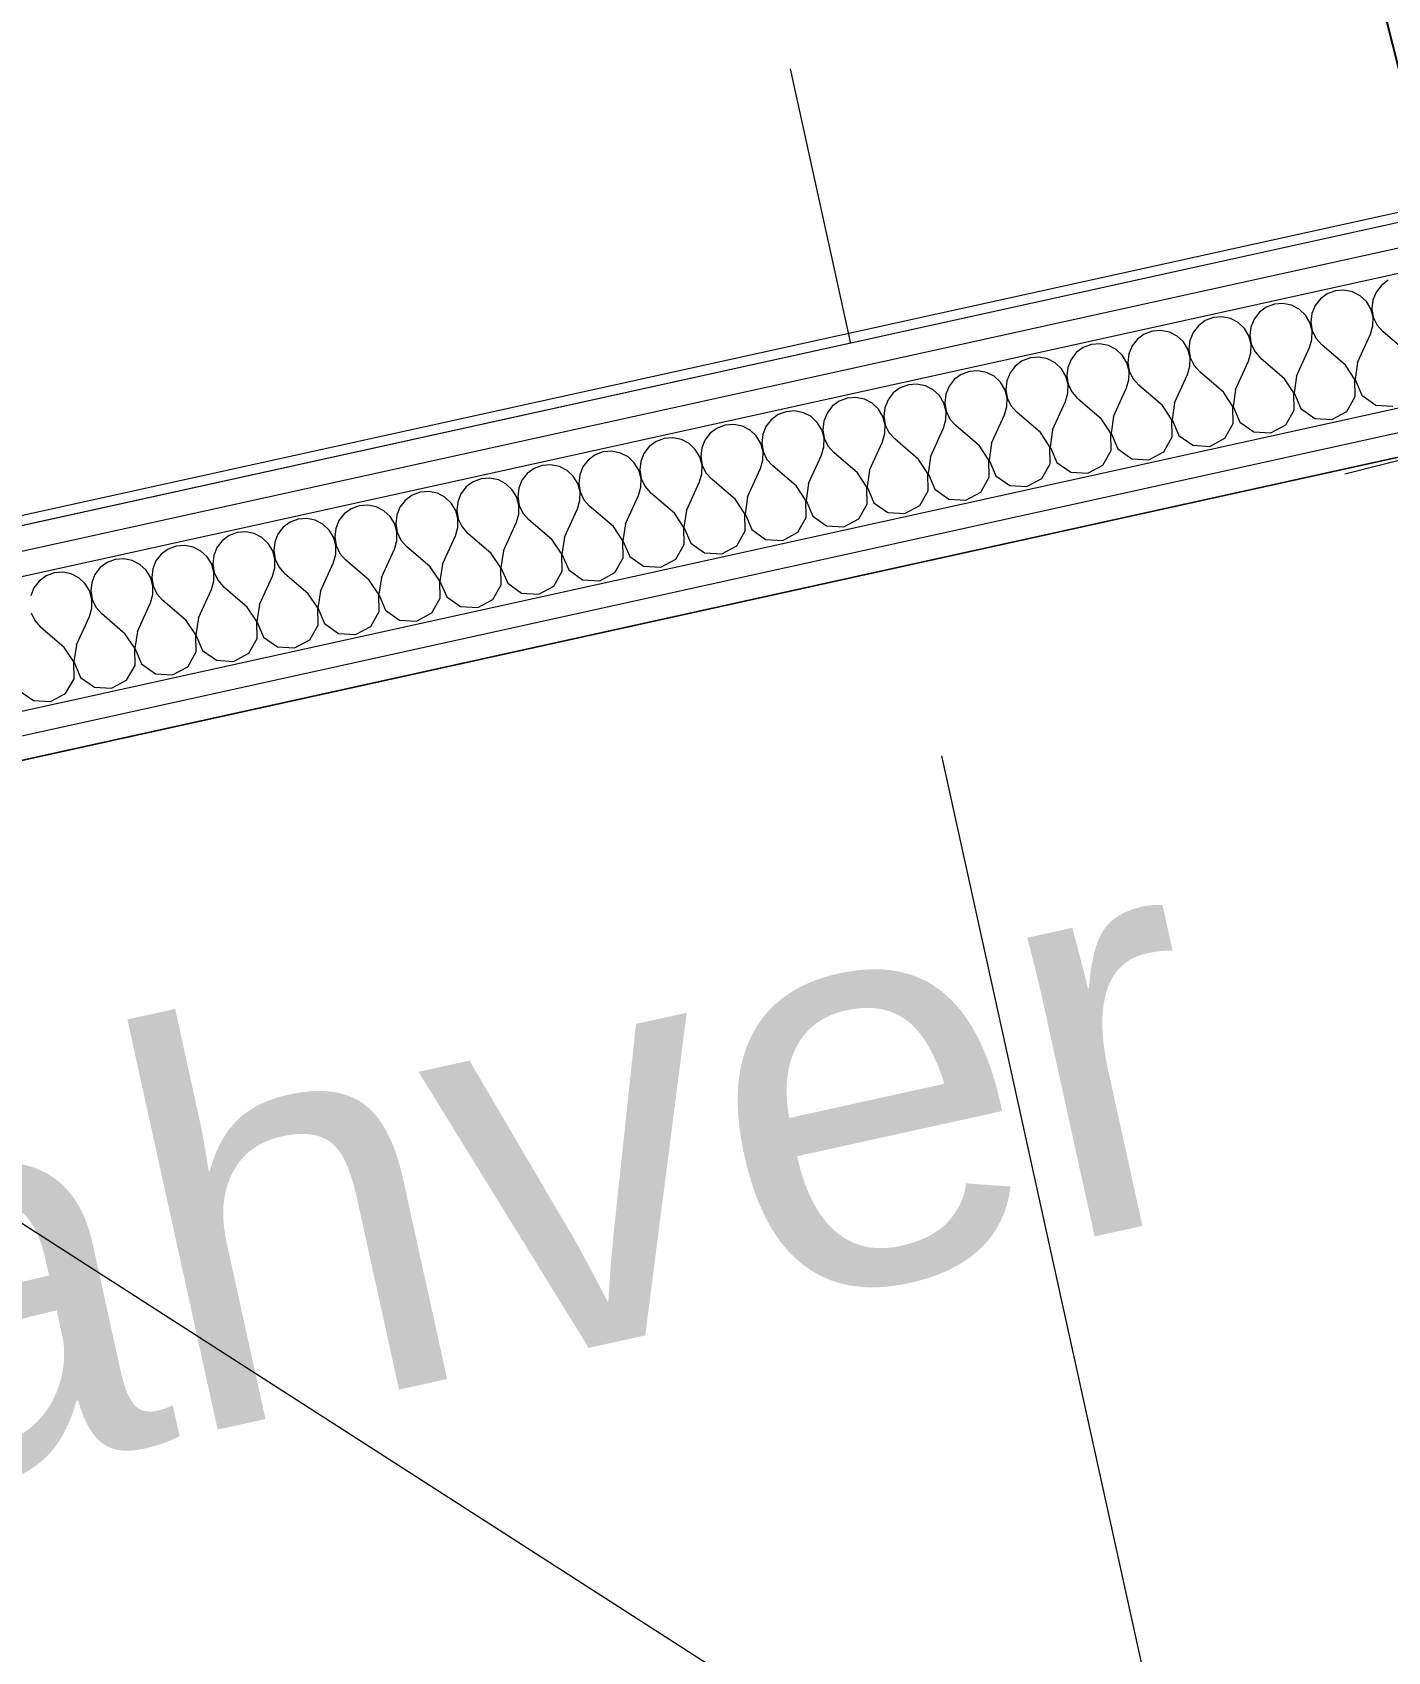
# Model space of a CAD drawing. Header units: millimetres. Extents: x 755110 to 820807, y -116979 to -66610.
# Drawn here: x 772146 to 772826, y -93137 to -92325 of the extents above; entities that cross this region are included whole.
import ezdxf

# ---------------------------------------------------------------- set-up
doc = ezdxf.new("R2010")
doc.units = ezdxf.units.MM
doc.header["$MEASUREMENT"] = 0
doc.linetypes.add('Double Dashed', pattern=[1093.611073, 529.166651, -211.666656, 141.111112, -211.666656])
for name, color, linetype, lineweight in [('New_Annotation - Label_Pen_No__1', 7, 'Continuous', 13), ('New_ARCHICAD Zone Stamps_Pen_No__1', 7, 'Continuous', 13), ('New_Dimensioning - General_Pen_No__1', 7, 'Continuous', 13), ('New_INT zoned_Pen_No__19', 255, 'Continuous', 0), ('New_Structural - Bearing_Pen_No__1', 7, 'Continuous', 13)]:
    doc.layers.add(name, color=color, linetype=linetype, lineweight=lineweight)
doc.layers.add('New_Dimensioning - General', color=7, linetype='Continuous')
doc.layers.add('New_Structural - Bearing', color=7, linetype='Continuous')
doc.layers.add('New_Structural - Grid_Pen_No__61', color=7, linetype='Continuous', lineweight=20, true_color=0x6a6a6a)
doc.styles.add('GENERATED_STYLE_1', font='')
doc.styles.get('GENERATED_STYLE_1').set_extended_font_data('Arial')
doc.dimstyles.new('GENERATED_STYLE__1', dxfattribs={"dimtxt": 200, "dimasz": 95, "dimexe": 0.18, "dimexo": 0.0625, "dimgap": 0, "dimtad": 1, "dimdec": 0, "dimzin": 0, "dimdsep": 46, "dimtxsty": 'GENERATED_STYLE_1', "dimblk": 'ARROWHEAD_2', "dimblk1": 'ARROWHEAD_2', "dimblk2": 'ARROWHEAD_2', "dimcen": 0.09, "dimse1": 1, "dimse2": 1, "dimclrd": 7, "dimclre": 7, "dimclrt": 7, "dimadec": 0, "dimazin": 0, "dimtfac": 1, "dimtdec": 4, "dimtmove": 0, "dimatfit": 3, "dimfxl": 0, "dimtolj": 1, "dimtzin": 0, "dimarcsym": 0})
doc.dimstyles.new('GENERATED_STYLE__3', dxfattribs={"dimtxt": 200, "dimasz": 228, "dimexe": 0.18, "dimexo": 40, "dimgap": 0, "dimtad": 1, "dimdec": 0, "dimzin": 0, "dimdsep": 46, "dimtxsty": 'GENERATED_STYLE_1', "dimblk": 'ARROWHEAD_5', "dimblk1": 'ARROWHEAD_5', "dimblk2": 'ARROWHEAD_5', "dimcen": 0.09, "dimclrd": 7, "dimclre": 7, "dimclrt": 7, "dimadec": 0, "dimazin": 0, "dimtfac": 1, "dimtdec": 4, "dimtmove": 0, "dimatfit": 3, "dimfxl": 0, "dimtolj": 1, "dimtzin": 0, "dimarcsym": 0})
doc.dimstyles.new('GENERATED_STYLE__5', dxfattribs={"dimtxt": 0.18, "dimasz": 152, "dimexe": 0.18, "dimexo": 0.0625, "dimgap": 0, "dimtad": 0, "dimtih": 1, "dimtoh": 1, "dimdec": 4, "dimzin": 0, "dimdsep": 46, "dimcen": 0.09, "dimadec": 0, "dimazin": 0, "dimtfac": 1, "dimtdec": 4, "dimtmove": 0, "dimatfit": 3, "dimldrblk": 'ARROWHEAD_0', "dimfxl": 0, "dimtolj": 1, "dimtzin": 0, "dimarcsym": 0})

# ---------------------------------------------------------------- blocks, each defined once
blk = doc.blocks.new('*X38')
at = {"layer": 'New_Structural - Bearing_Pen_No__1', "color": 7, "linetype": 'Continuous', "lineweight": 13}
for p, q in [((772822.83, -92451.55), (772820.17, -92454.96)), ((772826.32, -92448.99), (772822.83, -92451.55)), ((772769.17, -92460.97), (772765.12, -92462.47)), ((772773.48, -92460.63), (772769.17, -92460.97)), ((772777.72, -92461.48), (772773.48, -92460.63)), ((772781.56, -92463.46), (772777.72, -92461.48)), ((772789.57, -92461.7), (772787.95, -92465.7)), ((772792.23, -92458.29), (772789.57, -92461.7)), ((772795.72, -92455.73), (772792.23, -92458.29)), ((772799.77, -92454.23), (772795.72, -92455.73)), ((772804.08, -92453.89), (772799.77, -92454.23)), ((772808.32, -92454.74), (772804.08, -92453.89)), ((772812.16, -92456.72), (772808.32, -92454.74)), ((772815.32, -92459.67), (772812.16, -92456.72)), ((772817.55, -92463.38), (772815.32, -92459.67)), ((772818.55, -92458.96), (772818.08, -92463.26)), ((772820.17, -92454.96), (772818.55, -92458.96)), ((772734.52, -92469.21), (772731.03, -92471.76)), ((772738.57, -92467.71), (772734.52, -92469.21)), ((772742.88, -92467.37), (772738.57, -92467.71)), ((772747.12, -92468.22), (772742.88, -92467.37)), ((772750.96, -92470.2), (772747.12, -92468.22)), ((772758.97, -92468.43), (772757.35, -92472.44)), ((772761.63, -92465.02), (772758.97, -92468.43)), ((772765.12, -92462.47), (772761.63, -92465.02)), ((772784.72, -92466.41), (772781.56, -92463.46)), ((772786.95, -92470.12), (772784.72, -92466.41)), ((772787.95, -92465.7), (772787.48, -92470)), ((772787.48, -92470), (772788.2, -92474.26)), ((772818.68, -92467.55), (772817.55, -92463.38)), ((772818.08, -92463.26), (772818.8, -92467.52)), ((772818.63, -92471.87), (772818.68, -92467.55)), ((772818.8, -92467.52), (772820.66, -92471.42)), ((772703.92, -92475.95), (772700.43, -92478.5)), ((772707.97, -92474.45), (772703.92, -92475.95)), ((772712.28, -92474.11), (772707.97, -92474.45)), ((772716.52, -92474.96), (772712.28, -92474.11)), ((772720.36, -92476.94), (772716.52, -92474.96)), ((772723.52, -92479.89), (772720.36, -92476.94)), ((772728.37, -92475.17), (772726.75, -92479.18)), ((772731.03, -92471.76), (772728.37, -92475.17)), ((772754.12, -92473.15), (772750.96, -92470.2)), ((772756.35, -92476.85), (772754.12, -92473.15)), ((772757.48, -92481.03), (772756.35, -92476.85)), ((772757.35, -92472.44), (772756.88, -92476.74)), ((772756.88, -92476.74), (772757.6, -92481)), ((772788.08, -92474.29), (772786.95, -92470.12)), ((772788.03, -92478.61), (772788.08, -92474.29)), ((772788.2, -92474.26), (772790.06, -92478.16)), ((772790.06, -92478.16), (772792.92, -92481.41)), ((772810.92, -92490.28), (772817.4, -92476.01)), ((772817.4, -92476.01), (772818.63, -92471.87)), ((772820.66, -92471.42), (772823.52, -92474.67)), ((772835.4, -92484.88), (772823.52, -92474.67)), ((772669.83, -92485.24), (772667.17, -92488.65)), ((772673.32, -92482.69), (772669.83, -92485.24)), ((772677.37, -92481.19), (772673.32, -92482.69)), ((772681.68, -92480.85), (772677.37, -92481.19)), ((772685.92, -92481.7), (772681.68, -92480.85)), ((772689.76, -92483.68), (772685.92, -92481.7)), ((772692.92, -92486.63), (772689.76, -92483.68)), ((772696.15, -92485.92), (772695.68, -92490.22)), ((772697.77, -92481.91), (772696.15, -92485.92)), ((772700.43, -92478.5), (772697.77, -92481.91)), ((772725.75, -92483.59), (772723.52, -92479.89)), ((772726.88, -92487.76), (772725.75, -92483.59)), ((772726.75, -92479.18), (772726.28, -92483.48)), ((772726.28, -92483.48), (772727, -92487.74)), ((772756.2, -92489.49), (772757.43, -92485.35)), ((772757.43, -92485.35), (772757.48, -92481.03)), ((772757.6, -92481), (772759.46, -92484.9)), ((772759.46, -92484.9), (772762.32, -92488.14)), ((772780.32, -92497.01), (772786.8, -92482.75)), ((772786.8, -92482.75), (772788.03, -92478.61)), ((772804.8, -92491.62), (772792.92, -92481.41)), ((772620.48, -92494.33), (772616.17, -92494.66)), ((772624.72, -92495.18), (772620.48, -92494.33)), ((772639.23, -92491.98), (772636.57, -92495.39)), ((772642.72, -92489.43), (772639.23, -92491.98)), ((772646.77, -92487.92), (772642.72, -92489.43)), ((772651.08, -92487.59), (772646.77, -92487.92)), ((772655.32, -92488.44), (772651.08, -92487.59)), ((772659.16, -92490.42), (772655.32, -92488.44)), ((772662.32, -92493.37), (772659.16, -92490.42)), ((772664.55, -92497.07), (772662.32, -92493.37)), ((772665.55, -92492.66), (772665.08, -92496.95)), ((772667.17, -92488.65), (772665.55, -92492.66)), ((772695.15, -92490.33), (772692.92, -92486.63)), ((772696.28, -92494.5), (772695.15, -92490.33)), ((772695.68, -92490.22), (772696.4, -92494.48)), ((772725.6, -92496.23), (772726.83, -92492.09)), ((772726.83, -92492.09), (772726.88, -92487.76)), ((772727, -92487.74), (772728.86, -92491.64)), ((772728.86, -92491.64), (772731.72, -92494.88)), ((772749.72, -92503.75), (772756.2, -92489.49)), ((772774.2, -92498.36), (772762.32, -92488.14)), ((772809.51, -92498.77), (772804.8, -92491.62)), ((772810.92, -92490.28), (772809.64, -92498.74)), ((772585.57, -92501.4), (772581.52, -92502.91)), ((772589.88, -92501.06), (772585.57, -92501.4)), ((772594.12, -92501.92), (772589.88, -92501.06)), ((772597.96, -92503.89), (772594.12, -92501.92)), ((772605.97, -92502.13), (772604.35, -92506.14)), ((772608.63, -92498.72), (772605.97, -92502.13)), ((772612.12, -92496.17), (772608.63, -92498.72)), ((772616.17, -92494.66), (772612.12, -92496.17)), ((772628.56, -92497.15), (772624.72, -92495.18)), ((772631.72, -92500.11), (772628.56, -92497.15)), ((772633.95, -92503.81), (772631.72, -92500.11)), ((772634.95, -92499.4), (772634.48, -92503.69)), ((772636.57, -92495.39), (772634.95, -92499.4)), ((772665.68, -92501.24), (772664.55, -92497.07)), ((772665.08, -92496.95), (772665.8, -92501.22)), ((772665.63, -92505.57), (772665.68, -92501.24)), ((772665.8, -92501.22), (772667.66, -92505.12)), ((772695, -92502.97), (772696.23, -92498.83)), ((772696.23, -92498.83), (772696.28, -92494.5)), ((772696.4, -92494.48), (772698.26, -92498.38)), ((772698.26, -92498.38), (772701.12, -92501.62)), ((772713, -92511.84), (772701.12, -92501.62)), ((772719.12, -92510.49), (772725.6, -92496.23)), ((772743.6, -92505.1), (772731.72, -92494.88)), ((772778.91, -92505.51), (772774.2, -92498.36)), ((772780.32, -92497.01), (772779.04, -92505.48)), ((772809.77, -92507.33), (772809.51, -92498.77)), ((772809.64, -92498.74), (772813, -92506.62)), ((772550.92, -92509.65), (772547.43, -92512.2)), ((772554.97, -92508.14), (772550.92, -92509.65)), ((772559.28, -92507.8), (772554.97, -92508.14)), ((772563.52, -92508.66), (772559.28, -92507.8)), ((772567.36, -92510.63), (772563.52, -92508.66)), ((772570.52, -92513.59), (772567.36, -92510.63)), ((772575.37, -92508.87), (772573.75, -92512.87)), ((772578.03, -92505.46), (772575.37, -92508.87)), ((772581.52, -92502.91), (772578.03, -92505.46)), ((772601.12, -92506.85), (772597.96, -92503.89)), ((772603.35, -92510.55), (772601.12, -92506.85)), ((772604.48, -92514.72), (772603.35, -92510.55)), ((772604.35, -92506.14), (772603.88, -92510.43)), ((772603.88, -92510.43), (772604.6, -92514.69)), ((772635.08, -92507.98), (772633.95, -92503.81)), ((772634.48, -92503.69), (772635.2, -92507.95)), ((772635.03, -92512.3), (772635.08, -92507.98)), ((772635.2, -92507.95), (772637.06, -92511.86)), ((772657.92, -92523.97), (772664.4, -92509.71)), ((772664.4, -92509.71), (772665.63, -92505.57)), ((772667.66, -92505.12), (772670.52, -92508.36)), ((772682.4, -92518.58), (772670.52, -92508.36)), ((772688.52, -92517.23), (772695, -92502.97)), ((772719.12, -92510.49), (772717.84, -92518.96)), ((772748.31, -92512.25), (772743.6, -92505.1)), ((772749.72, -92503.75), (772748.44, -92512.22)), ((772779.17, -92514.07), (772778.91, -92505.51)), ((772779.04, -92505.48), (772782.4, -92513.36)), ((772805.49, -92514.74), (772809.77, -92507.33)), ((772813, -92506.62), (772820, -92511.55)), ((772520.32, -92516.38), (772516.83, -92518.94)), ((772524.37, -92514.88), (772520.32, -92516.38)), ((772528.68, -92514.54), (772524.37, -92514.88)), ((772532.92, -92515.39), (772528.68, -92514.54)), ((772536.76, -92517.37), (772532.92, -92515.39)), ((772539.92, -92520.32), (772536.76, -92517.37)), ((772544.77, -92515.61), (772543.15, -92519.61)), ((772547.43, -92512.2), (772544.77, -92515.61)), ((772572.75, -92517.29), (772570.52, -92513.59)), ((772573.88, -92521.46), (772572.75, -92517.29)), ((772573.75, -92512.87), (772573.28, -92517.17)), ((772573.28, -92517.17), (772574, -92521.43)), ((772604.43, -92519.04), (772604.48, -92514.72)), ((772604.6, -92514.69), (772606.46, -92518.6)), ((772606.46, -92518.6), (772609.32, -92521.84)), ((772627.32, -92530.71), (772633.8, -92516.45)), ((772633.8, -92516.45), (772635.03, -92512.3)), ((772637.06, -92511.86), (772639.92, -92515.1)), ((772651.8, -92525.32), (772639.92, -92515.1)), ((772687.11, -92525.73), (772682.4, -92518.58)), ((772688.52, -92517.23), (772687.24, -92525.7)), ((772717.71, -92518.99), (772713, -92511.84)), ((772748.57, -92520.81), (772748.31, -92512.25)), ((772748.44, -92512.22), (772751.8, -92520.09)), ((772774.89, -92521.48), (772779.17, -92514.07)), ((772782.4, -92513.36), (772789.4, -92518.29)), ((772789.4, -92518.29), (772797.95, -92518.8)), ((772797.95, -92518.8), (772805.49, -92514.74)), ((772820, -92511.55), (772828.55, -92512.06)), ((772486.23, -92525.68), (772483.57, -92529.09)), ((772489.72, -92523.12), (772486.23, -92525.68)), ((772493.77, -92521.62), (772489.72, -92523.12)), ((772498.08, -92521.28), (772493.77, -92521.62)), ((772502.32, -92522.13), (772498.08, -92521.28)), ((772506.16, -92524.11), (772502.32, -92522.13)), ((772509.32, -92527.06), (772506.16, -92524.11)), ((772512.55, -92526.35), (772512.08, -92530.65)), ((772514.17, -92522.35), (772512.55, -92526.35)), ((772516.83, -92518.94), (772514.17, -92522.35)), ((772542.15, -92524.03), (772539.92, -92520.32)), ((772543.28, -92528.2), (772542.15, -92524.03)), ((772543.15, -92519.61), (772542.68, -92523.91)), ((772542.68, -92523.91), (772543.4, -92528.17)), ((772572.6, -92529.93), (772573.83, -92525.78)), ((772573.83, -92525.78), (772573.88, -92521.46)), ((772574, -92521.43), (772575.86, -92525.33)), ((772575.86, -92525.33), (772578.72, -92528.58)), ((772596.72, -92537.45), (772603.2, -92523.19)), ((772603.2, -92523.19), (772604.43, -92519.04)), ((772621.2, -92532.06), (772609.32, -92521.84)), ((772656.51, -92532.46), (772651.8, -92525.32)), ((772657.92, -92523.97), (772656.64, -92532.44)), ((772687.37, -92534.28), (772687.11, -92525.73)), ((772687.24, -92525.7), (772690.6, -92533.57)), ((772717.97, -92527.54), (772717.71, -92518.99)), ((772717.84, -92518.96), (772721.2, -92526.83)), ((772721.2, -92526.83), (772728.2, -92531.76)), ((772744.29, -92528.22), (772748.57, -92520.81)), ((772751.8, -92520.09), (772758.8, -92525.02)), ((772758.8, -92525.02), (772767.35, -92525.54)), ((772767.35, -92525.54), (772774.89, -92521.48)), ((772436.88, -92534.76), (772432.57, -92535.1)), ((772441.12, -92535.61), (772436.88, -92534.76)), ((772455.63, -92532.42), (772452.97, -92535.82)), ((772459.12, -92529.86), (772455.63, -92532.42)), ((772463.17, -92528.36), (772459.12, -92529.86)), ((772467.48, -92528.02), (772463.17, -92528.36)), ((772471.72, -92528.87), (772467.48, -92528.02)), ((772475.56, -92530.85), (772471.72, -92528.87)), ((772478.72, -92533.8), (772475.56, -92530.85)), ((772480.95, -92537.51), (772478.72, -92533.8)), ((772481.95, -92533.09), (772481.48, -92537.39)), ((772483.57, -92529.09), (772481.95, -92533.09)), ((772511.55, -92530.77), (772509.32, -92527.06)), ((772512.68, -92534.94), (772511.55, -92530.77)), ((772512.08, -92530.65), (772512.8, -92534.91)), ((772512.63, -92539.26), (772512.68, -92534.94)), ((772512.8, -92534.91), (772514.66, -92538.81)), ((772542, -92536.67), (772543.23, -92532.52)), ((772543.23, -92532.52), (772543.28, -92528.2)), ((772543.4, -92528.17), (772545.26, -92532.07)), ((772545.26, -92532.07), (772548.12, -92535.32)), ((772566.12, -92544.19), (772572.6, -92529.93)), ((772590.6, -92538.8), (772578.72, -92528.58)), ((772625.91, -92539.2), (772621.2, -92532.06)), ((772627.32, -92530.71), (772626.04, -92539.18)), ((772656.77, -92541.02), (772656.51, -92532.46)), ((772656.64, -92532.44), (772660, -92540.31)), ((772683.09, -92541.7), (772687.37, -92534.28)), ((772690.6, -92533.57), (772697.6, -92538.5)), ((772706.15, -92539.02), (772713.69, -92534.96)), ((772713.69, -92534.96), (772717.97, -92527.54)), ((772728.2, -92531.76), (772736.75, -92532.28)), ((772736.75, -92532.28), (772744.29, -92528.22)), ((772401.97, -92541.84), (772397.92, -92543.34)), ((772406.28, -92541.5), (772401.97, -92541.84)), ((772410.52, -92542.35), (772406.28, -92541.5)), ((772414.36, -92544.33), (772410.52, -92542.35)), ((772422.37, -92542.56), (772420.75, -92546.57)), ((772425.03, -92539.15), (772422.37, -92542.56)), ((772428.52, -92536.6), (772425.03, -92539.15)), ((772432.57, -92535.1), (772428.52, -92536.6)), ((772444.96, -92537.59), (772441.12, -92535.61)), ((772448.12, -92540.54), (772444.96, -92537.59)), ((772450.35, -92544.24), (772448.12, -92540.54)), ((772451.35, -92539.83), (772450.88, -92544.13)), ((772452.97, -92535.82), (772451.35, -92539.83)), ((772482.08, -92541.68), (772480.95, -92537.51)), ((772481.48, -92537.39), (772482.2, -92541.65)), ((772482.03, -92546), (772482.08, -92541.68)), ((772482.2, -92541.65), (772484.06, -92545.55)), ((772511.4, -92543.4), (772512.63, -92539.26)), ((772514.66, -92538.81), (772517.52, -92542.06)), ((772529.4, -92552.27), (772517.52, -92542.06)), ((772535.52, -92550.93), (772542, -92536.67)), ((772560, -92545.54), (772548.12, -92535.32)), ((772595.31, -92545.94), (772590.6, -92538.8)), ((772596.72, -92537.45), (772595.44, -92545.92)), ((772626.17, -92547.76), (772625.91, -92539.2)), ((772626.04, -92539.18), (772629.4, -92547.05)), ((772652.49, -92548.44), (772656.77, -92541.02)), ((772660, -92540.31), (772667, -92545.24)), ((772675.55, -92545.76), (772683.09, -92541.7)), ((772697.6, -92538.5), (772706.15, -92539.02)), ((772367.32, -92550.08), (772363.83, -92552.63)), ((772371.37, -92548.58), (772367.32, -92550.08)), ((772375.68, -92548.24), (772371.37, -92548.58)), ((772379.92, -92549.09), (772375.68, -92548.24)), ((772383.76, -92551.07), (772379.92, -92549.09)), ((772386.92, -92554.02), (772383.76, -92551.07)), ((772391.77, -92549.3), (772390.15, -92553.31)), ((772394.43, -92545.89), (772391.77, -92549.3)), ((772397.92, -92543.34), (772394.43, -92545.89)), ((772417.52, -92547.28), (772414.36, -92544.33)), ((772419.75, -92550.98), (772417.52, -92547.28)), ((772420.88, -92555.16), (772419.75, -92550.98)), ((772420.75, -92546.57), (772420.28, -92550.87)), ((772420.28, -92550.87), (772421, -92555.13)), ((772451.48, -92548.42), (772450.35, -92544.24)), ((772450.88, -92544.13), (772451.6, -92548.39)), ((772451.43, -92552.74), (772451.48, -92548.42)), ((772451.6, -92548.39), (772453.46, -92552.29)), ((772474.32, -92564.41), (772480.8, -92550.14)), ((772480.8, -92550.14), (772482.03, -92546)), ((772484.06, -92545.55), (772486.92, -92548.8)), ((772498.8, -92559.01), (772486.92, -92548.8)), ((772504.92, -92557.67), (772511.4, -92543.4)), ((772535.52, -92550.93), (772534.24, -92559.39)), ((772564.71, -92552.68), (772560, -92545.54)), ((772566.12, -92544.19), (772564.84, -92552.65)), ((772595.57, -92554.5), (772595.31, -92545.94)), ((772595.44, -92545.92), (772598.8, -92553.79)), ((772621.89, -92555.18), (772626.17, -92547.76)), ((772629.4, -92547.05), (772636.4, -92551.98)), ((772644.95, -92552.49), (772652.49, -92548.44)), ((772667, -92545.24), (772675.55, -92545.76)), ((772333.23, -92559.37), (772330.57, -92562.78)), ((772336.72, -92556.82), (772333.23, -92559.37)), ((772340.77, -92555.32), (772336.72, -92556.82)), ((772345.08, -92554.98), (772340.77, -92555.32)), ((772349.32, -92555.83), (772345.08, -92554.98)), ((772353.16, -92557.81), (772349.32, -92555.83)), ((772356.32, -92560.76), (772353.16, -92557.81)), ((772361.17, -92556.04), (772359.55, -92560.05)), ((772363.83, -92552.63), (772361.17, -92556.04)), ((772389.15, -92557.72), (772386.92, -92554.02)), ((772390.28, -92561.89), (772389.15, -92557.72)), ((772390.15, -92553.31), (772389.68, -92557.61)), ((772389.68, -92557.61), (772390.4, -92561.87)), ((772420.83, -92559.48), (772420.88, -92555.16)), ((772421, -92555.13), (772422.86, -92559.03)), ((772422.86, -92559.03), (772425.72, -92562.27)), ((772443.72, -92571.14), (772450.2, -92556.88)), ((772450.2, -92556.88), (772451.43, -92552.74)), ((772453.46, -92552.29), (772456.32, -92555.53)), ((772468.2, -92565.75), (772456.32, -92555.53)), ((772503.51, -92566.16), (772498.8, -92559.01)), ((772504.92, -92557.67), (772503.64, -92566.13)), ((772534.11, -92559.42), (772529.4, -92552.27)), ((772534.24, -92559.39), (772537.6, -92567.27)), ((772564.97, -92561.24), (772564.71, -92552.68)), ((772564.84, -92552.65), (772568.2, -92560.53)), ((772591.29, -92561.92), (772595.57, -92554.5)), ((772598.8, -92553.79), (772605.8, -92558.72)), ((772605.8, -92558.72), (772614.35, -92559.23)), ((772614.35, -92559.23), (772621.89, -92555.18)), ((772636.4, -92551.98), (772644.95, -92552.49)), ((772302.63, -92566.11), (772299.97, -92569.52)), ((772306.12, -92563.56), (772302.63, -92566.11)), ((772310.17, -92562.05), (772306.12, -92563.56)), ((772314.48, -92561.72), (772310.17, -92562.05)), ((772318.71, -92562.57), (772314.48, -92561.72)), ((772322.56, -92564.55), (772318.71, -92562.57)), ((772325.72, -92567.5), (772322.56, -92564.55)), ((772327.95, -92571.2), (772325.72, -92567.5)), ((772328.95, -92566.79), (772328.48, -92571.08)), ((772330.57, -92562.78), (772328.95, -92566.79)), ((772358.55, -92564.46), (772356.32, -92560.76)), ((772359.68, -92568.63), (772358.55, -92564.46)), ((772359.55, -92560.05), (772359.08, -92564.34)), ((772359.08, -92564.34), (772359.8, -92568.61)), ((772389, -92570.36), (772390.23, -92566.22)), ((772390.23, -92566.22), (772390.28, -92561.89)), ((772390.4, -92561.87), (772392.26, -92565.77)), ((772392.26, -92565.77), (772395.12, -92569.01)), ((772413.12, -92577.88), (772419.6, -92563.62)), ((772419.6, -92563.62), (772420.83, -92559.48)), ((772437.6, -92572.49), (772425.72, -92562.27)), ((772472.91, -92572.9), (772468.2, -92565.75)), ((772474.32, -92564.41), (772473.04, -92572.87)), ((772503.77, -92574.72), (772503.51, -92566.16)), ((772503.64, -92566.13), (772507, -92574.01)), ((772534.37, -92567.98), (772534.11, -92559.42)), ((772537.6, -92567.27), (772544.6, -92572.2)), ((772560.69, -92568.66), (772564.97, -92561.24)), ((772568.2, -92560.53), (772575.2, -92565.46)), ((772575.2, -92565.46), (772583.75, -92565.97)), ((772583.75, -92565.97), (772591.29, -92561.92)), ((772248.97, -92575.53), (772244.92, -92577.04)), ((772253.28, -92575.19), (772248.97, -92575.53)), ((772257.51, -92576.05), (772253.28, -92575.19)), ((772272.03, -92572.85), (772269.37, -92576.26)), ((772275.52, -92570.3), (772272.03, -92572.85)), ((772279.57, -92568.79), (772275.52, -92570.3)), ((772283.88, -92568.46), (772279.57, -92568.79)), ((772288.11, -92569.31), (772283.88, -92568.46)), ((772291.96, -92571.28), (772288.11, -92569.31)), ((772295.12, -92574.24), (772291.96, -92571.28)), ((772297.35, -92577.94), (772295.12, -92574.24)), ((772298.35, -92573.53), (772297.88, -92577.82)), ((772299.97, -92569.52), (772298.35, -92573.53)), ((772329.08, -92575.37), (772327.95, -92571.2)), ((772328.48, -92571.08), (772329.2, -92575.35)), ((772329.03, -92579.69), (772329.08, -92575.37)), ((772329.2, -92575.35), (772331.06, -92579.25)), ((772358.4, -92577.1), (772359.63, -92572.96)), ((772359.63, -92572.96), (772359.68, -92568.63)), ((772359.8, -92568.61), (772361.66, -92572.51)), ((772361.66, -92572.51), (772364.52, -92575.75)), ((772382.52, -92584.62), (772389, -92570.36)), ((772407, -92579.23), (772395.12, -92569.01)), ((772442.31, -92579.64), (772437.6, -92572.49)), ((772443.72, -92571.14), (772442.44, -92579.61)), ((772473.17, -92581.46), (772472.91, -92572.9)), ((772473.04, -92572.87), (772476.4, -92580.75)), ((772499.49, -92582.13), (772503.77, -92574.72)), ((772507, -92574.01), (772514, -92578.94)), ((772522.55, -92579.45), (772530.09, -92575.39)), ((772530.09, -92575.39), (772534.37, -92567.98)), ((772544.6, -92572.2), (772553.15, -92572.71)), ((772553.15, -92572.71), (772560.69, -92568.66)), ((772218.37, -92582.27), (772214.32, -92583.77)), ((772222.68, -92581.93), (772218.37, -92582.27)), ((772226.91, -92582.79), (772222.68, -92581.93)), ((772230.76, -92584.76), (772226.91, -92582.79)), ((772238.77, -92583), (772237.15, -92587)), ((772241.43, -92579.59), (772238.77, -92583)), ((772244.92, -92577.04), (772241.43, -92579.59)), ((772261.36, -92578.02), (772257.51, -92576.05)), ((772264.52, -92580.98), (772261.36, -92578.02)), ((772266.75, -92584.68), (772264.52, -92580.98)), ((772267.75, -92580.26), (772267.28, -92584.56)), ((772269.37, -92576.26), (772267.75, -92580.26)), ((772298.48, -92582.11), (772297.35, -92577.94)), ((772297.88, -92577.82), (772298.6, -92582.08)), ((772298.43, -92586.43), (772298.48, -92582.11)), ((772298.6, -92582.08), (772300.46, -92585.99)), ((772327.8, -92583.84), (772329.03, -92579.69)), ((772331.06, -92579.25), (772333.92, -92582.49)), ((772345.79, -92592.71), (772333.92, -92582.49)), ((772351.91, -92591.36), (772358.4, -92577.1)), ((772376.4, -92585.97), (772364.52, -92575.75)), ((772411.71, -92586.38), (772407, -92579.23)), ((772413.12, -92577.88), (772411.84, -92586.35)), ((772442.57, -92588.2), (772442.31, -92579.64)), ((772442.44, -92579.61), (772445.8, -92587.48)), ((772468.89, -92588.87), (772473.17, -92581.46)), ((772476.4, -92580.75), (772483.4, -92585.68)), ((772491.95, -92586.19), (772499.49, -92582.13)), ((772514, -92578.94), (772522.55, -92579.45)), ((772183.72, -92590.51), (772180.23, -92593.07)), ((772187.77, -92589.01), (772183.72, -92590.51)), ((772192.08, -92588.67), (772187.77, -92589.01)), ((772196.31, -92589.52), (772192.08, -92588.67)), ((772200.16, -92591.5), (772196.31, -92589.52)), ((772203.32, -92594.45), (772200.16, -92591.5)), ((772208.17, -92589.74), (772206.55, -92593.74)), ((772210.83, -92586.33), (772208.17, -92589.74)), ((772214.32, -92583.77), (772210.83, -92586.33)), ((772233.92, -92587.72), (772230.76, -92584.76)), ((772236.15, -92591.42), (772233.92, -92587.72)), ((772237.28, -92595.59), (772236.15, -92591.42)), ((772237.15, -92587), (772236.68, -92591.3)), ((772236.68, -92591.3), (772237.4, -92595.56)), ((772267.88, -92588.85), (772266.75, -92584.68)), ((772267.28, -92584.56), (772268, -92588.82)), ((772267.83, -92593.17), (772267.88, -92588.85)), ((772268, -92588.82), (772269.86, -92592.72)), ((772290.71, -92604.84), (772297.2, -92590.58)), ((772297.2, -92590.58), (772298.43, -92586.43)), ((772300.46, -92585.99), (772303.32, -92589.23)), ((772315.19, -92599.45), (772303.32, -92589.23)), ((772321.31, -92598.1), (772327.8, -92583.84)), ((772351.91, -92591.36), (772350.64, -92599.83)), ((772381.11, -92593.12), (772376.4, -92585.97)), ((772382.52, -92584.62), (772381.24, -92593.09)), ((772411.97, -92594.94), (772411.71, -92586.38)), ((772411.84, -92586.35), (772415.2, -92594.22)), ((772438.29, -92595.61), (772442.57, -92588.2)), ((772445.8, -92587.48), (772452.8, -92592.42)), ((772461.35, -92592.93), (772468.89, -92588.87)), ((772483.4, -92585.68), (772491.95, -92586.19)), ((772149.63, -92599.81), (772146.97, -92603.22)), ((772153.12, -92597.25), (772149.63, -92599.81)), ((772157.17, -92595.75), (772153.12, -92597.25)), ((772161.48, -92595.41), (772157.17, -92595.75)), ((772165.71, -92596.26), (772161.48, -92595.41)), ((772169.56, -92598.24), (772165.71, -92596.26)), ((772172.72, -92601.19), (772169.56, -92598.24)), ((772177.57, -92596.48), (772175.95, -92600.48)), ((772180.23, -92593.07), (772177.57, -92596.48)), ((772205.55, -92598.16), (772203.32, -92594.45)), ((772206.68, -92602.33), (772205.55, -92598.16)), ((772206.55, -92593.74), (772206.08, -92598.04)), ((772206.08, -92598.04), (772206.8, -92602.3)), ((772236, -92604.06), (772237.23, -92599.91)), ((772237.23, -92599.91), (772237.28, -92595.59)), ((772237.4, -92595.56), (772239.26, -92599.46)), ((772239.26, -92599.46), (772242.12, -92602.71)), ((772260.11, -92611.58), (772266.6, -92597.32)), ((772266.6, -92597.32), (772267.83, -92593.17)), ((772269.86, -92592.72), (772272.72, -92595.97)), ((772284.59, -92606.19), (772272.72, -92595.97)), ((772319.91, -92606.59), (772315.19, -92599.45)), ((772321.31, -92598.1), (772320.04, -92606.57)), ((772350.51, -92599.86), (772345.79, -92592.71)), ((772350.77, -92608.41), (772350.51, -92599.86)), ((772350.64, -92599.83), (772354, -92607.7)), ((772381.37, -92601.67), (772381.11, -92593.12)), ((772381.24, -92593.09), (772384.6, -92600.96)), ((772407.69, -92602.35), (772411.97, -92594.94)), ((772415.2, -92594.22), (772422.2, -92599.15)), ((772422.2, -92599.15), (772430.75, -92599.67)), ((772430.75, -92599.67), (772438.29, -92595.61)), ((772452.8, -92592.42), (772461.35, -92592.93)), ((772146.97, -92603.22), (772145.35, -92607.22)), ((772174.95, -92604.9), (772172.72, -92601.19)), ((772176.08, -92609.07), (772174.95, -92604.9)), ((772175.95, -92600.48), (772175.48, -92604.78)), ((772175.48, -92604.78), (772176.2, -92609.04)), ((772205.4, -92610.8), (772206.63, -92606.65)), ((772206.63, -92606.65), (772206.68, -92602.33)), ((772206.8, -92602.3), (772208.66, -92606.2)), ((772208.66, -92606.2), (772211.52, -92609.45)), ((772229.51, -92618.32), (772236, -92604.06)), ((772253.99, -92612.93), (772242.12, -92602.71)), ((772289.31, -92613.33), (772284.59, -92606.19)), ((772290.71, -92604.84), (772289.44, -92613.31)), ((772320.17, -92615.15), (772319.91, -92606.59)), ((772320.04, -92606.57), (772323.4, -92614.44)), ((772354, -92607.7), (772361, -92612.63)), ((772377.09, -92609.09), (772381.37, -92601.67)), ((772384.6, -92600.96), (772391.6, -92605.89)), ((772391.6, -92605.89), (772400.15, -92606.41)), ((772400.15, -92606.41), (772407.69, -92602.35)), ((772145.6, -92615.78), (772147.46, -92619.68)), ((772174.8, -92617.53), (772176.03, -92613.39)), ((772176.03, -92613.39), (772176.08, -92609.07)), ((772176.2, -92609.04), (772178.06, -92612.94)), ((772178.06, -92612.94), (772180.92, -92616.19)), ((772192.79, -92626.4), (772180.92, -92616.19)), ((772198.91, -92625.06), (772205.4, -92610.8)), ((772223.39, -92619.67), (772211.52, -92609.45)), ((772258.71, -92620.07), (772253.99, -92612.93)), ((772260.11, -92611.58), (772258.84, -92620.05)), ((772289.57, -92621.89), (772289.31, -92613.33)), ((772289.44, -92613.31), (772292.8, -92621.18)), ((772315.89, -92622.57), (772320.17, -92615.15)), ((772323.4, -92614.44), (772330.4, -92619.37)), ((772338.95, -92619.89), (772346.49, -92615.83)), ((772346.49, -92615.83), (772350.77, -92608.41)), ((772361, -92612.63), (772369.55, -92613.15)), ((772369.55, -92613.15), (772377.09, -92609.09)), ((772147.46, -92619.68), (772150.32, -92622.93)), ((772162.19, -92633.14), (772150.32, -92622.93)), ((772168.31, -92631.8), (772174.8, -92617.53)), ((772228.11, -92626.81), (772223.39, -92619.67)), ((772229.51, -92618.32), (772228.24, -92626.78)), ((772258.97, -92628.63), (772258.71, -92620.07)), ((772258.84, -92620.05), (772262.2, -92627.92)), ((772285.29, -92629.31), (772289.57, -92621.89)), ((772292.8, -92621.18), (772299.8, -92626.11)), ((772308.35, -92626.62), (772315.89, -92622.57)), ((772330.4, -92619.37), (772338.95, -92619.89)), ((772168.31, -92631.8), (772167.04, -92640.26)), ((772197.51, -92633.55), (772192.79, -92626.4)), ((772198.91, -92625.06), (772197.64, -92633.52)), ((772228.37, -92635.37), (772228.11, -92626.81)), ((772228.24, -92626.78), (772231.6, -92634.66)), ((772254.69, -92636.05), (772258.97, -92628.63)), ((772262.2, -92627.92), (772269.2, -92632.85)), ((772277.75, -92633.36), (772285.29, -92629.31)), ((772299.8, -92626.11), (772308.35, -92626.62)), ((772166.91, -92640.29), (772162.19, -92633.14)), ((772167.17, -92648.85), (772166.91, -92640.29)), ((772167.04, -92640.26), (772170.4, -92648.14)), ((772197.77, -92642.11), (772197.51, -92633.55)), ((772197.64, -92633.52), (772201, -92641.4)), ((772224.09, -92642.78), (772228.37, -92635.37)), ((772231.6, -92634.66), (772238.6, -92639.59)), ((772238.6, -92639.59), (772247.15, -92640.1)), ((772247.15, -92640.1), (772254.69, -92636.05)), ((772269.2, -92632.85), (772277.75, -92633.36)), ((772170.4, -92648.14), (772177.4, -92653.07)), ((772193.49, -92649.52), (772197.77, -92642.11)), ((772201, -92641.4), (772208, -92646.33)), ((772208, -92646.33), (772216.55, -92646.84)), ((772216.55, -92646.84), (772224.09, -92642.78)), ((772139.8, -92654.88), (772146.8, -92659.81)), ((772155.35, -92660.32), (772162.89, -92656.26)), ((772162.89, -92656.26), (772167.17, -92648.85)), ((772177.4, -92653.07), (772185.95, -92653.58)), ((772185.95, -92653.58), (772193.49, -92649.52)), ((772146.8, -92659.81), (772155.35, -92660.32))]:
    blk.add_line(p, q, dxfattribs=at)
blk = doc.blocks.new('*D153')
at = {"layer": 'New_Dimensioning - General_Pen_No__1', "color": 7, "linetype": 'Continuous', "lineweight": 13}
for p, q in [((780487.23, -98283.87), (783351.92, -93825.05)), ((780454.15, -98219.73), (780520.31, -98348.01)), ((780566.11, -98334.55), (780408.36, -98233.2)), ((780228.86, -98686.03), (780487.23, -98283.87)), ((780195.78, -98621.88), (780261.94, -98750.17)), ((780307.73, -98736.7), (780149.98, -98635.35)), ((780195.82, -98737.45), (780228.86, -98686.03))]:
    blk.add_line(p, q, dxfattribs=at)
at = {"layer": 'New_Dimensioning - General_Pen_No__1', "color": 7, "lineweight": 13, "insert": (779929.57, -99077.87), "char_height": 200, "attachment_point": 7, "rotation": 57.28022, "style": 'GENERATED_STYLE_1'}
blk.add_mtext('\\A1;{\\pql;\\fArial|b0|i0|c0|p34;478}', dxfattribs=at)
blk = doc.blocks.new('ARROWHEAD_2')
at = {"color": 0, "linetype": 'Continuous', "lineweight": 0}
for p, q in [((-0.3781, -0.655), (0.3781, 0.655)), ((0, 0), (-1, 0))]:
    blk.add_line(p, q, dxfattribs=at)
blk = doc.blocks.new('*D154')
at = {"layer": 'New_Dimensioning - General_Pen_No__1', "color": 7, "linetype": 'Continuous', "lineweight": 13}
for p, q in [((783318.84, -93760.91), (783385, -93889.19)), ((780487.23, -98283.87), (783351.92, -93825.05)), ((780454.15, -98219.73), (780520.31, -98348.01))]:
    blk.add_line(p, q, dxfattribs=at)
at = {"layer": 'New_Dimensioning - General_Pen_No__1', "color": 7, "lineweight": 13, "char_height": 200, "attachment_point": 7, "rotation": 57.28022, "style": 'GENERATED_STYLE_1'}
for s, insert in [('\\A1;{\\pql;\\fArial|b0|i0|c0|p34;478}', (783052.63, -94216.89)), ('\\A1;{\\pql;\\fArial|b0|i0|c0|p34;5\xa0300}', (781701.09, -96320.52))]:
    blk.add_mtext(s, dxfattribs=dict(at, insert=insert))
blk = doc.blocks.new('*D155')
at = {"layer": 'New_Dimensioning - General_Pen_No__1', "color": 7, "linetype": 'Continuous', "lineweight": 13}
for p, q in [((783643.36, -93487.05), (783577.21, -93358.77)), ((783610.28, -93422.91), (783643.32, -93371.48)), ((783689.16, -93473.59), (783531.41, -93372.24)), ((783351.92, -93825.05), (783610.28, -93422.91)), ((783318.84, -93760.91), (783385, -93889.19)), ((783430.79, -93875.72), (783273.05, -93774.37)), ((780487.23, -98283.87), (783351.92, -93825.05))]:
    blk.add_line(p, q, dxfattribs=at)
blk = doc.blocks.new('*D203')
at = {"layer": 'New_Dimensioning - General_Pen_No__1', "color": 7, "linetype": 'Continuous', "lineweight": 13}
for p, q in [((762448.89, -94363.8), (762435.74, -94304.1)), ((762540.44, -94343.63), (762357.33, -94383.96)), ((762517.69, -94385.59), (762380.09, -94342)), ((765181.37, -106771.16), (762448.89, -94363.8)), ((765272.92, -106751), (765089.81, -106791.32)), ((765112.57, -106749.36), (765250.17, -106792.96)), ((766481.08, -112672.74), (765181.37, -106771.16))]:
    blk.add_line(p, q, dxfattribs=at)
at = {"layer": 'New_Dimensioning - General_Pen_No__1', "color": 7, "lineweight": 13, "insert": (763865.93, -100984.13), "char_height": 200, "attachment_point": 7, "rotation": 102.42002, "style": 'GENERATED_STYLE_1'}
blk.add_mtext('\\A1;{\\pql;\\fArial|b0|i0|c0|p34;12\xa0705}', dxfattribs=at)
blk = doc.blocks.new('*D304')
at = {"layer": 'New_Dimensioning - General_Pen_No__1', "linetype": 'Continuous', "lineweight": 13}
for points in [[(767939.69, -90222.08), (767768.84, -90390.54), (767875.96, -90453.4)], [(770969.78, -94573.69), (770730.72, -94553.22), (770752.51, -94675.49)]]:
    blk.add_hatch(color=7, dxfattribs=at).paths.add_polyline_path(points)
at = {"layer": 'New_Dimensioning - General_Pen_No__1', "color": 7, "linetype": 'Continuous', "lineweight": 13}
for p, q in [((767939.69, -90222.08), (767768.84, -90390.54)), ((767939.69, -90222.08), (767875.96, -90453.4)), ((767875.96, -90453.4), (767768.84, -90390.54)), ((770969.78, -94573.69), (770730.72, -94553.22)), ((770752.51, -94675.49), (770730.72, -94553.22)), ((770969.78, -94573.69), (770752.51, -94675.49))]:
    blk.add_line(p, q, dxfattribs=at)
blk.add_arc((770352.88, -91772.5), 2868.32, 151.91094, 277.78926, dxfattribs=at)
at = {"layer": 'New_Dimensioning - General_Pen_No__1', "color": 7, "lineweight": 13, "insert": (767297.95, -93684.25), "char_height": 200, "attachment_point": 7, "rotation": 12.42002, "style": 'GENERATED_STYLE_1'}
blk.add_mtext('\\A1;{\\pql;\\fArial|b0|i0|c0|p34;135°}', dxfattribs=at)
blk = doc.blocks.new('ARROWHEAD_5')
at = {"linetype": 'Continuous', "lineweight": 0}
blk.add_hatch(color=0, dxfattribs=at).paths.add_polyline_path([(-1, 0.2679), (0, 0), (-1, -0.2679)])
at = {"color": 0, "linetype": 'Continuous', "lineweight": 0}
blk.add_line((0, 0), (-1, 0), dxfattribs=at)
blk = doc.blocks.new('ARROWHEAD_0')
at = {"color": 0, "linetype": 'Continuous', "lineweight": 0}
for p, q in [((0, -0.5), (0, 0.5)), ((0, 0), (-1, 0))]:
    blk.add_line(p, q, dxfattribs=at)

msp = doc.modelspace()

# ---------------------------------------------------------------- linework, layer by layer
at = {"layer": 'New_INT zoned_Pen_No__19', "color": 255, "linetype": 'Continuous', "lineweight": 0, "flags": 128}
for points in [[(771912.53, -90295.92), (771797.76, -90474.55), (771966.02, -90582.66), (770958.31, -92161.48), (770956.89, -92160.57), (770570.72, -92761.64), (770602.45, -92905.72), (773200.19, -92333.62), (772888.83, -90919.81)], [(773226, -92450.81), (770628.26, -93022.91), (770907.86, -94292.49), (771041.2, -94897.98), (772063.48, -94672.84), (771912.92, -93989.23), (773488.4, -93642.26)]]:
    msp.add_lwpolyline(points, close=True, dxfattribs=at)
at = {"layer": 'New_Structural - Bearing_Pen_No__1', "color": 7, "linetype": 'Continuous', "lineweight": 13}
for p, q in [((773201.29, -92338.6), (771580.14, -92695.63)), ((773203.98, -92350.81), (771582.83, -92707.83)), ((773206.67, -92363.01), (771585.52, -92720.04)), ((771599.67, -92784.3), (773220.82, -92427.27)), ((771602.25, -92796.02), (773223.4, -92438.99)), ((771604.83, -92807.74), (773225.98, -92450.71))]:
    msp.add_line(p, q, dxfattribs=at)
at = {"layer": 'New_Structural - Bearing_Pen_No__1', "color": 7, "linetype": 'Continuous', "lineweight": 13, "flags": 128}
for points in [[(773201.27, -92338.5), (771580.12, -92695.53)], [(771604.85, -92807.84), (773226, -92450.81)]]:
    msp.add_lwpolyline(points, dxfattribs=at)
at = {"layer": 'New_Structural - Grid_Pen_No__61', "color": 251, "linetype": 'Double Dashed', "lineweight": 20, "true_color": 0x6a6a6a}
for p, q in [((758305.03, -84032.61), (780441.46, -98254.77)), ((776949.9, -112428.55), (770846.15, -84713.3))]:
    msp.add_line(p, q, dxfattribs=at)

# ---------------------------------------------------------------- block references
at = {"layer": 'New_Structural - Bearing', "color": 7, "lineweight": 35}
msp.add_blockref('*X38', (0, 0), dxfattribs=at)

# ---------------------------------------------------------------- texts
at = {"layer": 'New_ARCHICAD Zone Stamps_Pen_No__1', "color": 7, "lineweight": 13, "attachment_point": 2, "rotation": 12.42002, "style": 'GENERATED_STYLE_1'}
for s, insert, char_height in [('\\A1;{\\pqc;\\pt0,100;\\fArial|b0|i0|c0|p34;3,5\\fArial|b0|i0|c0|p34;\\A1{\\H.66x;\\S^  ;}\\fArial|b0|i0|c0|p34; m\\fArial|b0|i0|c0|p34;\\A1{\\H.66x;\\S2^  ;}}', (772041.48, -92059.05), 180), ('\\A1;{\\pqc;\\pt0;\\fArial|b0|i0|c0|p34;}', (772689.12, -92674.73), 200), ('\\A1;{\\pqc;\\pt0;\\fArial|b0|i0|c0|p34;Sahver}', (772275.72, -92812.58), 200), ('\\A1;{\\pqc;\\pt0;\\fArial|b0|i0|c0|p34;}', (772515.84, -93107.11), 180)]:
    msp.add_mtext(s, dxfattribs=dict(at, insert=insert, char_height=char_height))

# ---------------------------------------------------------------- dimensions: what is measured, and where the dimension line sits
at = {"layer": 'New_Dimensioning - General', "color": 7, "linetype": 'Continuous', "lineweight": 13}
for base, p1, p2, angle, picture, middle, turn in [((783610.28, -93422.91), (762165.83, -80213.49), (762022.04, -79552.98), 57.28022, '*D155', (783092.12, -93970.42), 57.28022), ((783351.92, -93825.05), (763105.28, -87116.38), (762165.83, -80213.49), 57.28022, '*D154', (781802.65, -95977.45), 57.28022), ((780487.23, -98283.87), (762846.92, -87518.55), (763105.28, -87116.38), 57.28022, '*D153', (779969.06, -98831.4), 57.28022), ((762448.89, -94363.8), (772848.97, -105082.52), (770116.48, -92675.16), 102.42002, '*D203', (763677.99, -100595.7), 102.42002)]:
    dim = msp.add_linear_dim(base=base, p1=p1, p2=p2, angle=angle, dimstyle='GENERATED_STYLE__1', dxfattribs=at)
    dim.commit()
    dim.dimension.update_dxf_attribs({"geometry": picture, "text_midpoint": middle, "dimtype": 160, "text_rotation": turn})
dim = msp.add_angular_dim_3p(base=(767998.99, -93411.55), center=(770352.88, -91772.5), p1=(773172.61, -104576.06), p2=(766909.55, -89560.24), dimstyle='GENERATED_STYLE__3', dxfattribs=at)
dim.commit()
dim.dimension.update_dxf_attribs({"geometry": '*D304', "text_midpoint": (767552.19, -93525.87), "dimtype": 165, "text_rotation": 12.42002})

# ---------------------------------------------------------------- leaders
at = {"layer": 'New_Annotation - Label_Pen_No__1', "color": 7, "linetype": 'Continuous', "lineweight": 13, "annotation_type": 0, "has_hookline": 1, "hookline_direction": 0, "text_width": 711.8, "horizontal_direction": (-0.215077, 0.976597, 0)}
msp.add_leader([(772878.17, -92527.41), (772799.92, -92217.6)], dimstyle='GENERATED_STYLE__5', dxfattribs=at)

doc.saveas('drawing.dxf')
